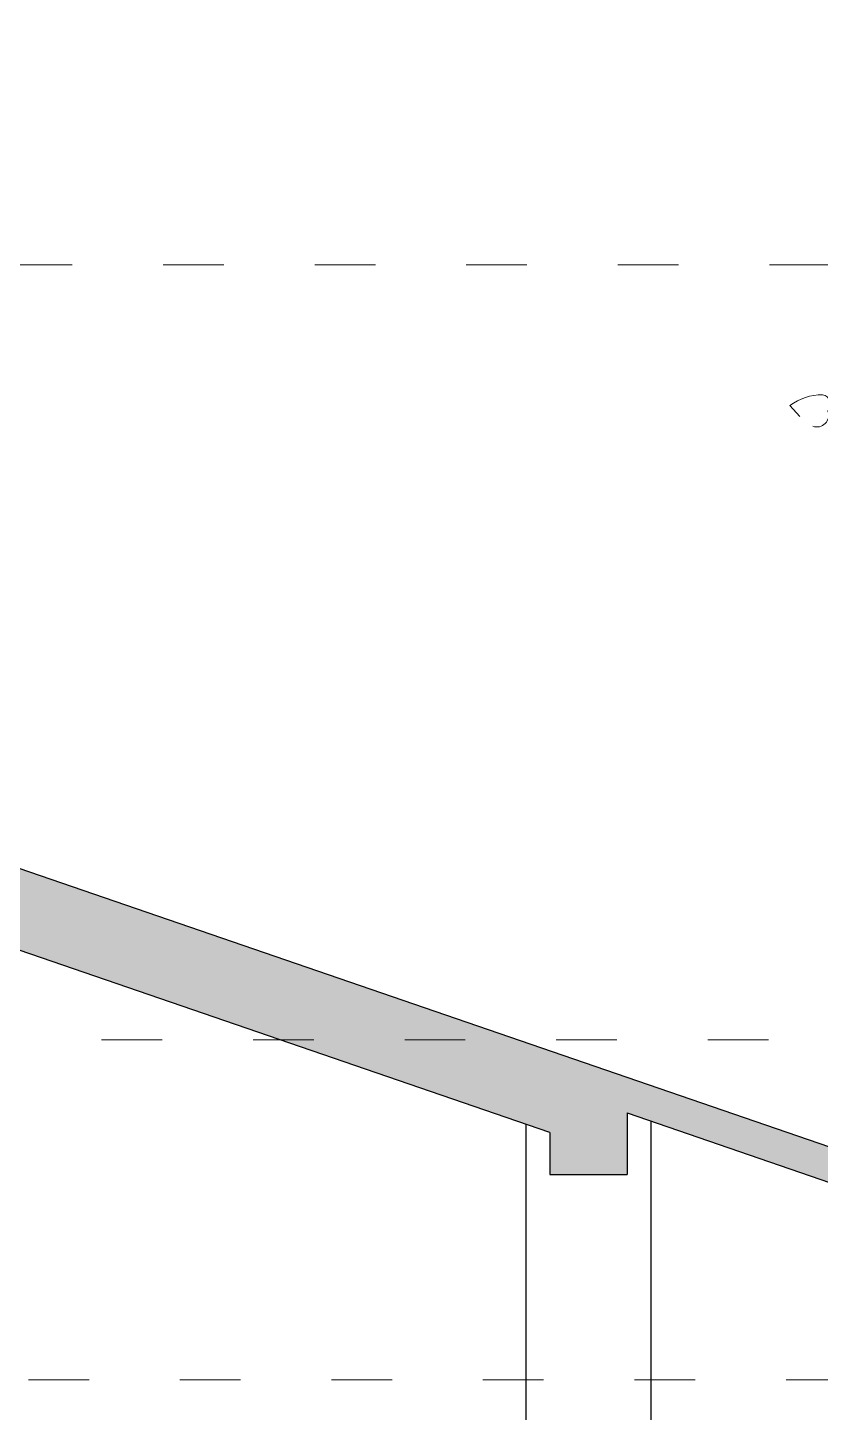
# Model space of a CAD drawing. Header units: millimetres. Extents: x 922141 to 965068, y 34629 to 256118.
# Drawn here: x 942667 to 945021, y 84381 to 88490 of the extents above; entities that cross this region are included whole.
import ezdxf

# ---------------------------------------------------------------- set-up
doc = ezdxf.new("R2010")
doc.units = ezdxf.units.MM
doc.linetypes.add('ACAD_ISO03W100', pattern=[30, 12, -18])
for name, color, linetype, lineweight in [('ABA_02_wall', 7, 'Continuous', 30), ('HATCH', 8, 'Continuous', 5), ('MCA__ LANDSCAPE', 136, 'Continuous', 5)]:
    doc.layers.add(name, color=color, linetype=linetype, lineweight=lineweight)
doc.layers.add('ABA_09_ hatch rcc', color=43, linetype='Continuous')
doc.layers.add('MCA__ PISCINA ELEV.', color=91, linetype='Continuous')

# ---------------------------------------------------------------- blocks, each defined once
blk = doc.blocks.new('05')
at = {"layer": 'HATCH'}
blk.add_lwpolyline([(616011.1, 366345.5, 0.645172), (616056.2, 366390.6, 0.599991), (616040.1, 366438.9, 0.162277), (615943.4, 366406.7), (615972.4, 366374.5)], format="xyb", dxfattribs=at)

msp = doc.modelspace()

# ---------------------------------------------------------------- hatches: boundary and pattern name
at = {"layer": 'ABA_09_ hatch rcc', "lineweight": 30, "true_color": 0xc7c8ca}
h = msp.add_hatch(color=9, dxfattribs=at)
h.dxf.hatch_style = 1
h.paths.add_polyline_path([(937586.25, 85686.06), (937436.25, 85686.06), (937436.25, 85636.06), (937436.25, 85336.06), (938586.25, 85336.06), (938586.25, 85486.06), (937586.25, 85486.06)])
h.paths.add_polyline_path([(941516.25, 86138.57), (944217.36, 85210.82), (944217.36, 85086.06), (944447.36, 85086.06), (944447.36, 85269.28), (946091, 84704.74), (946398.84, 84704.74), (941516.25, 86381.76), (941286.25, 86381.76), (941286.25, 85486.06), (938816.25, 85486.06), (938816.27, 85685.38), (938586.27, 85685.38), (938586.25, 85086.06), (938816.25, 85086.06), (938816.25, 85336.06), (941286.25, 85336.06), (941286.25, 85086.06), (941516.25, 85086.06)])
h.paths.add_polyline_path([(929516.25, 84626.86), (929286.25, 84626.86), (928986.25, 84626.86), (928986.25, 84476.86), (929286.25, 84476.86), (929516.25, 84476.86)])
h.paths.add_polyline_path([(929516.25, 83176.86), (929286.25, 83176.86), (929136.25, 83176.86), (929136.25, 83076.86), (929516.25, 83076.86)])
h.paths.add_polyline_path([(934616.25, 85154.74), (934386.25, 85154.74), (934386.25, 84704.74), (933936.25, 84704.74), (933936.25, 84476.86), (934616.25, 84476.86)])
h.paths.add_polyline_path([(934616.25, 87936.06), (934386.25, 87936.06), (934386.25, 87786.06), (934616.25, 87786.06)])
h.paths.add_polyline_path([(933561.25, 88910.5), (936611.25, 89781.79), (939661.25, 88910.5), (939661.25, 88636.06), (939761.25, 88636.06), (939761.25, 88881.93), (939935.83, 88832.06), (939935.83, 88936.06), (936611.25, 89885.79), (933314.15, 88943.9), (933314.15, 88839.9), (933461.25, 88881.93), (933461.25, 88636.06), (933561.25, 88636.06)])
h.paths.add_polyline_path([(942560.08, 88381.45), (939761.25, 88736.86), (939761.25, 88636.06), (942560.08, 88280.65)])
h.paths.add_polyline_path([(936016.25, 85386.06), (936016.25, 85336.06), (937436.25, 85336.06), (937436.25, 85486.06), (936016.88, 85486.06), (936016.25, 85686.06), (934397.65, 85686.06), (934397.65, 85536.06), (929516.25, 85536.06), (929516.25, 85686.06), (928683.03, 85686.06), (928683.03, 85386.06)])

# ---------------------------------------------------------------- linework, layer by layer
at = {"layer": 'ABA_02_wall'}
for p, q in [((941516.25, 86381.76), (946398.84, 84704.74)), ((944217.36, 85210.82), (941516.25, 86138.57)), ((944447.36, 85269.28), (946091, 84704.74)), ((944447.36, 85269.28), (944447.36, 85086.06)), ((944217.36, 85210.82), (944217.36, 85086.06)), ((944217.36, 85086.06), (944447.36, 85086.06))]:
    msp.add_line(p, q, dxfattribs=at)
msp.add_lwpolyline([(944517.36, 85245.24), (944517.36, 82526.86), (944147.36, 82526.86), (944147.36, 85234.87)], dxfattribs=at)
at = {"layer": 'MCA__ LANDSCAPE', "linetype": 'ACAD_ISO03W100', "ltscale": 15}
for p, q in [((935419.29, 87786.06), (954272.75, 87786.06)), ((938836.25, 85486.06), (954272.75, 85486.06)), ((939518.84, 84476.86), (954272.75, 84476.86))]:
    msp.add_line(p, q, dxfattribs=at)

# ---------------------------------------------------------------- block references
at = {"layer": 'MCA__ PISCINA ELEV.'}
msp.add_blockref('05', (328987.08, -279038.22), dxfattribs=at)

doc.saveas('drawing.dxf')
